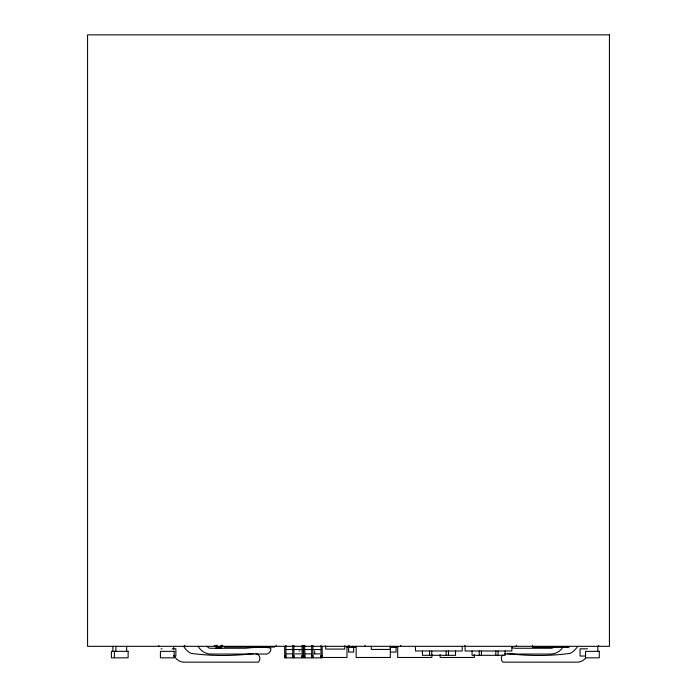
<?xml version="1.0" encoding="UTF-8"?>
<svg xmlns="http://www.w3.org/2000/svg" width="697" height="697" viewBox="0 0 697 697"><rect width="100%" height="100%" fill="white"/><g stroke="black" fill="none" stroke-linecap="round" stroke-linejoin="round"><path stroke-width="1.05" d="M224.295 647.043L274.653 647.043M217.046 647.4L221.001 647.4M346.984 647.4L355.261 647.4L355.261 646.319M390.329 647.4L397.699 647.4M161.024 648.837L162.018 648.837M172.159 648.837L175.871 648.837L175.871 656.034L173.692 656.034M587.493 648.837L580.07 648.837L580.07 656.034L585.567 656.034M285.901 649.56L292.749 649.56M293.96 649.56L302.028 649.56M304.85 649.56L311.707 649.56M312.918 649.56L320.986 649.56M299.126 650.998L299.597 650.998M391.043 652.078L396.079 652.078L396.079 647.4M286.502 653.873L292.148 653.873M295.171 653.873L300.816 653.873M305.46 653.873L311.106 653.873M314.129 653.873L319.775 653.873M504.968 654.056L551.623 654.056A14.646 14.646 0 0 0 562.758 647.382M284.69 655.677L285.901 655.677M292.749 655.677L293.96 655.677M302.028 655.677L303.239 655.677M303.639 655.677L304.85 655.677M311.707 655.677L312.918 655.677M320.986 655.677L322.188 655.677M284.69 656.513L285.901 656.513M292.749 656.513L293.96 656.513M302.028 656.513L303.239 656.513M303.639 656.513L304.85 656.513M311.707 656.513L312.918 656.513M320.986 656.513L322.188 656.513M284.69 657.358L285.901 657.358M292.749 657.358L293.96 657.358M302.028 657.358L303.239 657.358M303.639 657.358L304.85 657.358M311.707 657.358L312.918 657.358M320.986 657.358L322.188 657.358M321.221 657.471L346.984 657.471L346.984 646.319M598.618 645.544L598.618 646.319M597.834 646.319L597.834 651.355M568.83 646.319L568.83 647.4L532.508 647.4L532.508 646.319M567.036 646.319L567.036 647.4M534.303 646.319L534.303 647.4M532.386 645.291L532.386 646.319M516.329 645.291L516.329 646.319M511.868 646.319L511.868 650.998L465.108 650.998L465.108 646.319M505.177 650.998L505.177 655.319L472.078 655.319L472.078 650.998M498.067 650.998L498.067 655.319M495.802 650.998L495.802 655.319M481.409 650.998L481.409 655.319M479.231 650.998L479.231 655.319M474.317 654.431L474.317 657.471L440.147 657.471L440.147 654.431M464.925 645.291L464.925 646.319M462.233 646.319L462.233 650.998L415.473 650.998L415.473 646.319M455.533 650.998L455.533 655.319L422.443 655.319L422.443 650.998M448.432 650.998L448.432 655.319M446.167 650.998L446.167 655.319M431.87 654.431L431.87 657.471L397.699 657.471L397.699 646.319M431.765 650.998L431.765 655.319M429.596 650.998L429.596 655.319M400.688 645.291L400.688 646.319M395.182 646.319L395.182 647.4M390.416 646.189L390.416 649.43L371.353 649.43L371.353 646.189M390.329 646.319L390.329 657.471L356.158 657.471L356.158 646.319M365.062 645.291L365.062 646.319M353.64 647.4L353.64 652.078L348.605 652.078L348.605 647.4M352.743 646.319L352.743 647.4M348.997 645.291L348.997 646.319M347.881 646.319L347.881 647.4M344.736 645.831L344.736 649.073L325.673 649.073L325.673 645.831M322.188 646.319L322.188 657.837L303.639 657.837L303.639 645.361M320.986 645.405L320.986 657.837M314.687 650.998L314.687 653.873M312.918 645.405L312.918 657.837M311.707 645.405L311.707 657.837M304.85 645.344L304.85 657.837M303.239 645.361L303.239 657.837L284.69 657.837L284.69 646.319M302.028 645.405L302.028 657.837M293.96 645.405L293.96 657.837M292.749 645.405L292.749 657.837M285.901 645.344L285.901 657.837M276.23 645.248L276.23 646.319M222.639 645.248L222.639 646.319M221.594 645.248L221.594 648.48L216.192 648.48L216.192 645.248M221.001 645.248L221.001 648.48M217.046 645.248L217.046 648.48M214.728 645.248L214.728 646.319M184.766 645.291L184.766 646.319M173.684 646.319L173.684 649.29M158.794 645.544L158.794 646.319M126.654 646.319L126.654 651.355M115.868 646.319L115.868 651.355M114.395 651.355L114.395 657.837M112.87 646.319L112.87 651.355M207.035 646.319A4.478 4.478 0 0 0 209.971 648.254L245.945 648.254A127.882 127.882 0 0 1 260.556 647.286A27.549 27.549 0 0 1 270.758 648.254C271.36 651.015 269.208 653.882 266.402 654.056L209.971 654.056A14.646 14.646 0 0 1 198.227 646.319M553.766 647.225A4.478 4.478 0 0 1 551.623 648.254L515.658 648.254A127.882 127.882 0 0 0 512.016 647.861M253.569 653.481A235.847 235.847 0 0 1 190.961 653.342A18.296 18.296 0 0 1 183.607 646.319M507.651 653.481A235.847 235.847 0 0 0 570.268 653.342A18.296 18.296 0 0 0 577.613 646.319M174.041 655.311A10.838 10.838 0 0 0 183.607 662.15L258.43 662.15A5.175 5.175 0 0 0 255.642 653.411M585.463 658.212A10.838 10.838 0 0 1 577.613 662.15L502.798 662.15A5.175 5.175 0 0 1 502.886 654.788M504.593 653.69A5.175 5.175 0 0 1 505.578 653.411M609.431 34.85L87.569 34.85L87.569 646.319L609.431 646.319L609.431 34.85M128.117 651.355L111.398 651.355L111.398 657.837L128.117 657.837L128.117 651.355M174.145 651.355L160.423 651.355L160.423 657.837L174.145 657.837L174.145 651.355M599.298 651.355L585.576 651.355L585.576 657.837L599.298 657.837L599.298 651.355"/></g></svg>
